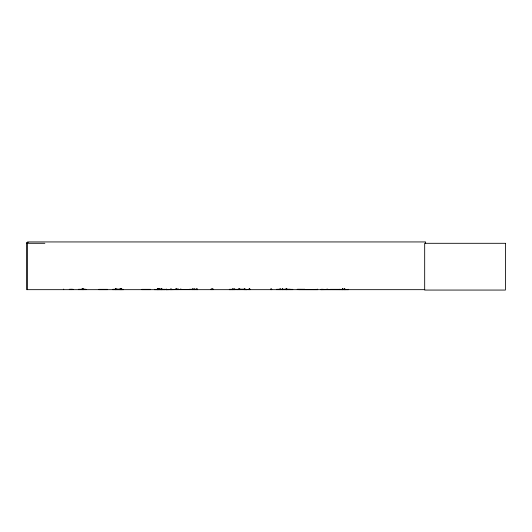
<?xml version="1.0" encoding="UTF-8"?>
<svg xmlns="http://www.w3.org/2000/svg" width="532" height="532" viewBox="0 0 532 532"><rect width="100%" height="100%" fill="white"/><g stroke="black" fill="none" stroke-linecap="round" stroke-linejoin="round"><path stroke-width="0.8" d="M78.556 289.621L85.925 289.608M78.909 289.654L78.909 289.308M85.566 289.654L85.566 289.308M189.439 289.654L189.445 289.282L196.454 289.288M196.454 289.621L179.59 289.568M236.361 289.667L236.361 289.282L229.345 289.308L229.345 289.667L236.354 289.608M282.898 289.654L282.898 289.308M283.25 289.654L283.257 289.308M289.907 289.654L289.913 289.308M290.266 289.654L290.266 289.282L276.607 289.308L276.607 289.667M317.657 289.115L317.671 289.667L298.685 289.647M317.671 289.361L297.175 289.608M298.685 289.481L317.671 289.481M170.479 288.889L170.486 289.667L181.186 289.534L165.824 289.667L180.913 289.441M176.464 289.408L165.851 289.568M159.301 289.608L159.334 289.288M175.912 289.667L175.939 288.969L175.906 289.621M176.059 289.608L171.005 289.455L175.919 289.508M154.433 289.667L164.867 289.667M154.652 289.608L164.627 289.288L164.601 289.667M159.467 289.608L159.66 288.989M159.839 289.308L159.873 289.667M117.392 289.308L117.432 289.667M171.61 289.508L171.696 288.969L171.563 289.601M236.979 289.667L240.258 289.282M120.93 289.621L120.724 289.282M211.902 289.621L212.255 289.282M248.737 289.667L249.076 289.568M320.829 289.654L339.29 289.461M322.272 289.647L322.166 289.554M330.392 289.302L330.319 289.654M330.578 289.641L330.705 289.548M326.01 289.461L331.955 289.554M345.84 289.621L345.873 289.667M176.192 289.441L176.524 289.534L176.518 288.756M321.315 289.667L320.916 289.461M233.974 289.282L233.847 289.621M297.454 289.594L297.534 289.255L304.617 289.288M28.263 242.432L26.6 242.432L26.6 289.667L424.789 289.667M26.6 243.304L44.848 243.304M115.989 289.182L120.598 289.182M161.575 289.182L157.718 289.182L157.718 289.667M239.46 289.182L244.514 289.182M326.748 289.169L327.785 289.169M342.708 289.182L344.743 289.182M117.432 289.282L113.369 289.308L113.409 289.667M123.258 289.621L119.155 289.282L119.155 289.667M211.563 289.308L211.736 289.667M246.728 289.621L243.703 289.282L243.703 289.667M321.035 289.302L323.303 289.302M348.227 289.621L339.236 289.308L339.256 289.667M98.832 289.342L107.557 289.342M112.445 289.361L121.176 289.361M141.884 289.342L150.616 289.342M283.975 289.342L292.706 289.342M330.538 289.342L339.27 289.342M98.812 289.455L107.577 289.455M112.432 289.475L121.196 289.475M141.871 289.461L150.636 289.455M283.962 289.461L292.726 289.455M98.812 289.634L107.577 289.634M112.438 289.641L123.497 289.667M141.871 289.634L150.636 289.634M197.212 289.608L197.578 289.667M249.821 289.608L250.186 289.627M271.885 289.667L271.639 289.621M276.607 289.621L292.726 289.634M320.789 289.641L348.32 289.667M246.688 289.308L246.642 289.667M243.789 289.621L246.994 289.667M175.44 289.528L175.314 288.969M123.191 289.282L123.178 289.667M159.667 289.621L159.766 288.989M181.159 289.441L180.827 289.534L180.82 288.756M341.591 289.288L341.577 289.667M166.184 288.889L166.19 289.667M425.62 243.59L425.62 241.94L27.538 241.94L27.538 289.667M348.194 289.282L348.194 289.667M345.022 289.667L344.989 288.989L344.975 289.667M344.769 288.989L344.862 289.667M344.656 288.989L344.743 289.667M344.53 288.989L344.51 289.667M342.914 288.989L342.934 289.667M342.794 288.989L342.794 289.667M342.681 288.989L342.708 289.667M342.588 288.989L342.621 289.667M342.475 288.989L342.448 289.667M342.428 288.989L342.428 289.667M304.563 289.255L304.563 289.641M297.554 289.255L297.554 289.641M286.921 288.989L286.914 289.667M286.881 288.989L286.881 289.667M286.695 288.989L286.721 289.667L286.602 288.989M286.568 288.989L286.535 289.667M286.243 288.989L286.289 289.667M286.209 288.989L286.216 289.667M286.063 288.989L286.063 289.667M285.99 288.989L285.937 289.667M283.616 289.282L283.616 289.667M282.625 288.989L282.592 289.667M282.552 288.989L282.552 289.667M282.312 288.989L282.312 289.667M282.239 288.989L282.239 289.667M280.271 288.989L280.271 289.667M280.231 288.989L280.231 289.667M279.992 288.989L279.992 289.667M279.918 288.989L279.918 289.667M278.928 289.282L278.928 289.667M271.513 288.989L271.539 289.667M271.493 289.667L271.446 288.989L271.367 289.667M270.888 288.989L270.888 289.667M270.808 288.989L270.735 289.667M249.927 289.182L249.927 289.667M249.854 288.989L249.807 289.667L249.708 288.989M249.634 288.989L249.634 289.667M249.295 288.989L249.295 289.667M249.149 288.989L249.149 289.667M249.076 288.989L249.003 289.667L249.003 289.182M245.219 289.667L245.152 288.989L245.053 289.667M244.973 288.989L244.959 289.667M244.66 288.989L244.68 289.667M244.527 288.989L244.514 289.667M244.414 289.182L244.414 289.667M240.278 289.667L240.278 289.282L237.292 289.308L237.332 289.667M239.566 289.667L239.5 288.989L239.46 289.667M239.3 288.989L239.314 289.667M238.921 288.989L239.021 289.667M238.855 288.989L238.855 289.667M238.755 288.989L238.755 289.667M234.745 289.182L234.752 289.667M234.605 288.989L234.605 289.667M234.113 288.989L234.113 289.667M233.967 288.989L233.994 289.667M233.049 288.989L233.043 289.667M232.976 288.989L232.969 289.667M232.73 288.989L232.723 289.667M232.697 288.989L232.69 289.667M213.013 289.182L213.013 289.667M212.94 288.989L212.94 289.667M212.867 288.989L212.867 289.667M212.381 288.989L212.381 289.667M212.308 288.989L212.255 289.667M211.53 288.989L211.517 289.667M211.211 288.989L211.211 289.667M211.177 288.989L211.138 289.667M197.166 288.989L197.192 289.667M197.099 288.989L197.026 289.667L197.02 288.989M196.534 288.989L196.534 289.667M196.461 288.989L196.461 289.667M194.838 288.989L194.858 289.667M194.798 288.989L194.798 289.667M194.559 288.989L194.486 289.667M193.143 288.989L193.143 289.667M193.109 288.989L193.069 289.667M192.83 288.989L192.823 289.667M192.797 288.989L192.744 289.667M192.684 289.082L192.684 289.667M178.12 288.989L178.107 289.667M178.047 288.989L178.047 289.667M177.801 288.989L177.768 289.667M177.728 289.182L177.728 289.667M176.418 288.989L176.491 289.667M176.132 288.989L176.085 289.667M171.005 288.969L171.071 289.455M162.034 288.989L162.1 289.667M161.921 288.989L161.921 289.667M161.874 289.667L161.795 288.989L161.728 289.667M161.628 288.989L161.575 289.667M160.398 289.182L160.398 289.667M160.258 288.989L160.252 289.667M159.347 288.989L159.42 289.667M158.835 289.667L158.809 288.989L158.736 289.667M158.662 288.989L158.662 289.667M158.177 288.989L158.177 289.667M158.104 288.989L158.031 289.667M157.898 289.182L157.898 289.667M157.831 288.989L157.851 289.667M157.565 288.989L157.592 289.667M157.499 288.989L157.525 289.667M157.425 288.989L157.372 289.667M157.246 288.989L157.266 289.667M157.193 288.989L157.193 289.667M154.692 289.282L154.692 289.667M122.041 289.182L122.041 289.667M121.895 288.989L121.895 289.667M121.409 288.989L121.409 289.667M121.263 288.989L121.236 289.667M121.176 288.989L121.136 289.667L121.097 288.989M120.957 288.989L120.937 289.667M120.731 288.989L120.704 289.667M120.658 288.989L120.598 289.667M120.538 288.989L120.458 289.667M120.019 288.989L120.019 289.667M119.946 289.182L119.946 289.667M116.129 289.182L116.129 289.667M116.069 288.989L116.056 289.667M115.929 288.989L115.989 289.667M115.85 288.989L115.83 289.667M115.637 288.989L115.657 289.667M115.451 288.989L115.491 289.667M115.351 288.989L115.411 289.667M85.925 289.667L85.925 289.282L78.556 289.308L78.55 289.667M83.883 288.989L83.956 289.667M83.817 288.989L83.817 289.667M83.325 289.667L83.325 288.989L83.205 289.667M83.178 288.989L83.158 289.667M82.726 289.082L82.726 289.667M82.613 288.989L82.533 289.667M82.334 289.082L82.38 289.667M82.254 288.989L82.287 289.667M82.181 288.989L82.187 289.667M81.941 289.667L81.868 288.989L81.862 289.667M73.03 289.667L73.03 289.282L69.326 289.282L69.326 289.667M71.574 289.282L71.574 289.667M71.175 289.282L71.202 289.667M70.809 289.282L70.809 289.667M63.68 289.082L63.68 289.667M505.4 243.304L424.682 243.304L424.682 290.06L505.4 290.06L505.4 243.304M161.449 289.667L161.469 288.989L161.395 289.667"/></g></svg>
